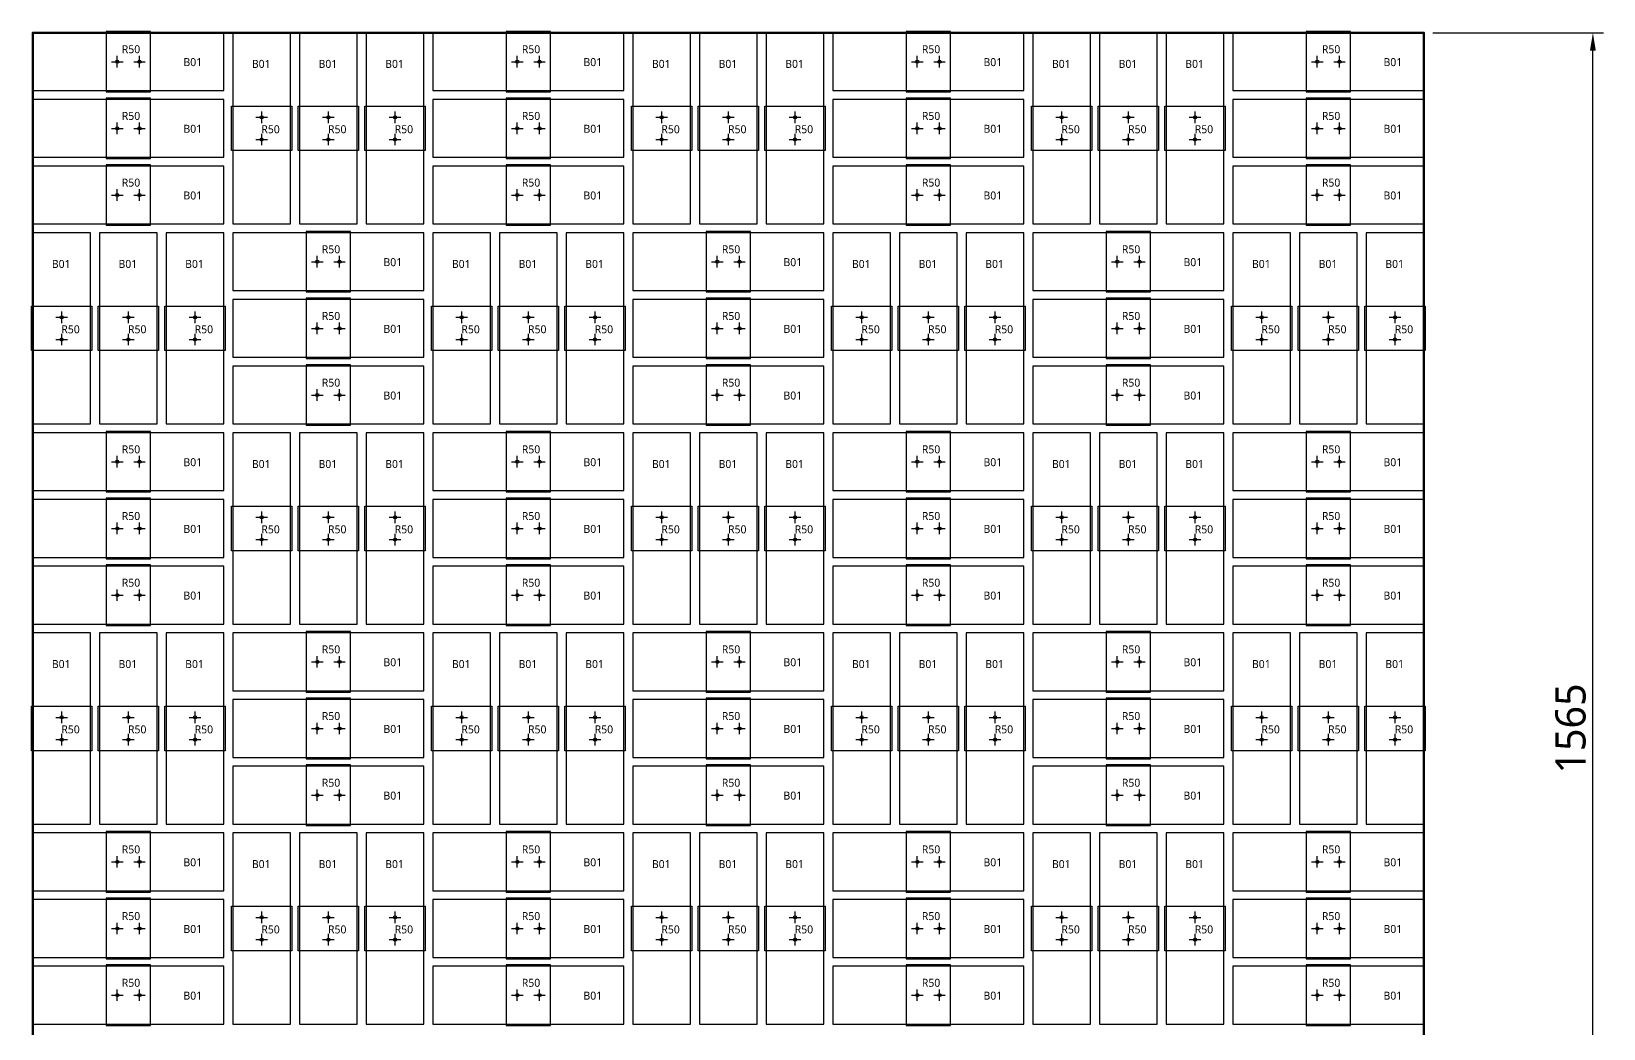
# Model space of a CAD drawing. Header units: millimetres. Extents: x -190 to 7814, y -8114 to 208.
# Drawn here: x 5144 to 6912, y -5006 to -3885 of the extents above; entities that cross this region are included whole.
import ezdxf
from ezdxf.enums import TextEntityAlignment as Align

# ---------------------------------------------------------------- set-up
doc = ezdxf.new("R2010")
doc.units = ezdxf.units.MM
for name, color, linetype in [('BOARD', 7, 'Continuous'), ('DIM', 8, 'Continuous'), ('P6_CLIP_R50', 3, 'Continuous'), ('P6_HOLE', 1, 'Continuous'), ('P6_SLIP', 7, 'Continuous'), ('P6_TXT_B', 7, 'Continuous')]:
    doc.layers.add(name, color=color, linetype=linetype)
doc.styles.add('CN', font='msyh.ttc')
doc.dimstyles.new('MM', dxfattribs={"dimtxt": 34, "dimasz": 20, "dimexe": 12, "dimexo": 10, "dimgap": 8, "dimtad": 1, "dimdec": 1, "dimdsep": 46, "dimtxsty": 'CN', "dimcen": 2.5, "dimazin": 3, "dimtfac": 1, "dimtmove": 0, "dimatfit": 3})

msp = doc.modelspace()

# ---------------------------------------------------------------- linework, layer by layer
at = {"layer": 'BOARD', "lineweight": 50}
msp.add_lwpolyline([(5145, -5451.5), (6710, -5451.5), (6710, -3886.5), (5145, -3886.5)], close=True, dxfattribs=at)
at = {"layer": 'P6_CLIP_R50'}
for points in [[(5227.5, -3953), (5277.5, -3953), (5277.5, -3885), (5227.5, -3885)], [(5677.5, -3953), (5727.5, -3953), (5727.5, -3885), (5677.5, -3885)], [(6127.5, -3953), (6177.5, -3953), (6177.5, -3885), (6127.5, -3885)], [(6577.5, -3953), (6627.5, -3953), (6627.5, -3885), (6577.5, -3885)], [(5227.5, -4028), (5277.5, -4028), (5277.5, -3960), (5227.5, -3960)], [(5677.5, -4028), (5727.5, -4028), (5727.5, -3960), (5677.5, -3960)], [(6127.5, -4028), (6177.5, -4028), (6177.5, -3960), (6127.5, -3960)], [(6577.5, -4028), (6627.5, -4028), (6627.5, -3960), (6577.5, -3960)], [(5368.5, -4019), (5368.5, -3969), (5436.5, -3969), (5436.5, -4019)], [(5443.5, -4019), (5443.5, -3969), (5511.5, -3969), (5511.5, -4019)], [(5518.5, -4019), (5518.5, -3969), (5586.5, -3969), (5586.5, -4019)], [(5818.5, -4019), (5818.5, -3969), (5886.5, -3969), (5886.5, -4019)], [(5893.5, -4019), (5893.5, -3969), (5961.5, -3969), (5961.5, -4019)], [(5968.5, -4019), (5968.5, -3969), (6036.5, -3969), (6036.5, -4019)], [(6268.5, -4019), (6268.5, -3969), (6336.5, -3969), (6336.5, -4019)], [(6343.5, -4019), (6343.5, -3969), (6411.5, -3969), (6411.5, -4019)], [(6418.5, -4019), (6418.5, -3969), (6486.5, -3969), (6486.5, -4019)], [(5227.5, -4103), (5277.5, -4103), (5277.5, -4035), (5227.5, -4035)], [(5677.5, -4103), (5727.5, -4103), (5727.5, -4035), (5677.5, -4035)], [(6127.5, -4103), (6177.5, -4103), (6177.5, -4035), (6127.5, -4035)], [(6577.5, -4103), (6627.5, -4103), (6627.5, -4035), (6577.5, -4035)], [(5452.5, -4178), (5502.5, -4178), (5502.5, -4110), (5452.5, -4110)], [(5902.5, -4178), (5952.5, -4178), (5952.5, -4110), (5902.5, -4110)], [(6352.5, -4178), (6402.5, -4178), (6402.5, -4110), (6352.5, -4110)], [(5452.5, -4253), (5502.5, -4253), (5502.5, -4185), (5452.5, -4185)], [(5902.5, -4253), (5952.5, -4253), (5952.5, -4185), (5902.5, -4185)], [(6352.5, -4253), (6402.5, -4253), (6402.5, -4185), (6352.5, -4185)], [(5143.5, -4244), (5143.5, -4194), (5211.5, -4194), (5211.5, -4244)], [(5218.5, -4244), (5218.5, -4194), (5286.5, -4194), (5286.5, -4244)], [(5293.5, -4244), (5293.5, -4194), (5361.5, -4194), (5361.5, -4244)], [(5593.5, -4244), (5593.5, -4194), (5661.5, -4194), (5661.5, -4244)], [(5668.5, -4244), (5668.5, -4194), (5736.5, -4194), (5736.5, -4244)], [(5743.5, -4244), (5743.5, -4194), (5811.5, -4194), (5811.5, -4244)], [(6043.5, -4244), (6043.5, -4194), (6111.5, -4194), (6111.5, -4244)], [(6118.5, -4244), (6118.5, -4194), (6186.5, -4194), (6186.5, -4244)], [(6193.5, -4244), (6193.5, -4194), (6261.5, -4194), (6261.5, -4244)], [(6493.5, -4244), (6493.5, -4194), (6561.5, -4194), (6561.5, -4244)], [(6568.5, -4244), (6568.5, -4194), (6636.5, -4194), (6636.5, -4244)], [(6643.5, -4244), (6643.5, -4194), (6711.5, -4194), (6711.5, -4244)], [(5452.5, -4328), (5502.5, -4328), (5502.5, -4260), (5452.5, -4260)], [(5902.5, -4328), (5952.5, -4328), (5952.5, -4260), (5902.5, -4260)], [(6352.5, -4328), (6402.5, -4328), (6402.5, -4260), (6352.5, -4260)], [(5227.5, -4403), (5277.5, -4403), (5277.5, -4335), (5227.5, -4335)], [(5677.5, -4403), (5727.5, -4403), (5727.5, -4335), (5677.5, -4335)], [(6127.5, -4403), (6177.5, -4403), (6177.5, -4335), (6127.5, -4335)], [(6577.5, -4403), (6627.5, -4403), (6627.5, -4335), (6577.5, -4335)], [(5227.5, -4478), (5277.5, -4478), (5277.5, -4410), (5227.5, -4410)], [(5368.5, -4469), (5368.5, -4419), (5436.5, -4419), (5436.5, -4469)], [(5443.5, -4469), (5443.5, -4419), (5511.5, -4419), (5511.5, -4469)], [(5518.5, -4469), (5518.5, -4419), (5586.5, -4419), (5586.5, -4469)], [(5677.5, -4478), (5727.5, -4478), (5727.5, -4410), (5677.5, -4410)], [(5818.5, -4469), (5818.5, -4419), (5886.5, -4419), (5886.5, -4469)], [(5893.5, -4469), (5893.5, -4419), (5961.5, -4419), (5961.5, -4469)], [(5968.5, -4469), (5968.5, -4419), (6036.5, -4419), (6036.5, -4469)], [(6127.5, -4478), (6177.5, -4478), (6177.5, -4410), (6127.5, -4410)], [(6268.5, -4469), (6268.5, -4419), (6336.5, -4419), (6336.5, -4469)], [(6343.5, -4469), (6343.5, -4419), (6411.5, -4419), (6411.5, -4469)], [(6418.5, -4469), (6418.5, -4419), (6486.5, -4419), (6486.5, -4469)], [(6577.5, -4478), (6627.5, -4478), (6627.5, -4410), (6577.5, -4410)], [(5227.5, -4553), (5277.5, -4553), (5277.5, -4485), (5227.5, -4485)], [(5677.5, -4553), (5727.5, -4553), (5727.5, -4485), (5677.5, -4485)], [(6127.5, -4553), (6177.5, -4553), (6177.5, -4485), (6127.5, -4485)], [(6577.5, -4553), (6627.5, -4553), (6627.5, -4485), (6577.5, -4485)], [(5452.5, -4628), (5502.5, -4628), (5502.5, -4560), (5452.5, -4560)], [(5902.5, -4628), (5952.5, -4628), (5952.5, -4560), (5902.5, -4560)], [(6352.5, -4628), (6402.5, -4628), (6402.5, -4560), (6352.5, -4560)], [(5143.5, -4694), (5143.5, -4644), (5211.5, -4644), (5211.5, -4694)], [(5218.5, -4694), (5218.5, -4644), (5286.5, -4644), (5286.5, -4694)], [(5293.5, -4694), (5293.5, -4644), (5361.5, -4644), (5361.5, -4694)], [(5452.5, -4703), (5502.5, -4703), (5502.5, -4635), (5452.5, -4635)], [(5593.5, -4694), (5593.5, -4644), (5661.5, -4644), (5661.5, -4694)], [(5668.5, -4694), (5668.5, -4644), (5736.5, -4644), (5736.5, -4694)], [(5743.5, -4694), (5743.5, -4644), (5811.5, -4644), (5811.5, -4694)], [(5902.5, -4703), (5952.5, -4703), (5952.5, -4635), (5902.5, -4635)], [(6043.5, -4694), (6043.5, -4644), (6111.5, -4644), (6111.5, -4694)], [(6118.5, -4694), (6118.5, -4644), (6186.5, -4644), (6186.5, -4694)], [(6193.5, -4694), (6193.5, -4644), (6261.5, -4644), (6261.5, -4694)], [(6352.5, -4703), (6402.5, -4703), (6402.5, -4635), (6352.5, -4635)], [(6493.5, -4694), (6493.5, -4644), (6561.5, -4644), (6561.5, -4694)], [(6568.5, -4694), (6568.5, -4644), (6636.5, -4644), (6636.5, -4694)], [(6643.5, -4694), (6643.5, -4644), (6711.5, -4644), (6711.5, -4694)], [(5452.5, -4778), (5502.5, -4778), (5502.5, -4710), (5452.5, -4710)], [(5902.5, -4778), (5952.5, -4778), (5952.5, -4710), (5902.5, -4710)], [(6352.5, -4778), (6402.5, -4778), (6402.5, -4710), (6352.5, -4710)], [(5227.5, -4853), (5277.5, -4853), (5277.5, -4785), (5227.5, -4785)], [(5677.5, -4853), (5727.5, -4853), (5727.5, -4785), (5677.5, -4785)], [(6127.5, -4853), (6177.5, -4853), (6177.5, -4785), (6127.5, -4785)], [(6577.5, -4853), (6627.5, -4853), (6627.5, -4785), (6577.5, -4785)], [(5227.5, -4928), (5277.5, -4928), (5277.5, -4860), (5227.5, -4860)], [(5677.5, -4928), (5727.5, -4928), (5727.5, -4860), (5677.5, -4860)], [(6127.5, -4928), (6177.5, -4928), (6177.5, -4860), (6127.5, -4860)], [(6577.5, -4928), (6627.5, -4928), (6627.5, -4860), (6577.5, -4860)], [(5368.5, -4919), (5368.5, -4869), (5436.5, -4869), (5436.5, -4919)], [(5443.5, -4919), (5443.5, -4869), (5511.5, -4869), (5511.5, -4919)], [(5518.5, -4919), (5518.5, -4869), (5586.5, -4869), (5586.5, -4919)], [(5818.5, -4919), (5818.5, -4869), (5886.5, -4869), (5886.5, -4919)], [(5893.5, -4919), (5893.5, -4869), (5961.5, -4869), (5961.5, -4919)], [(5968.5, -4919), (5968.5, -4869), (6036.5, -4869), (6036.5, -4919)], [(6268.5, -4919), (6268.5, -4869), (6336.5, -4869), (6336.5, -4919)], [(6343.5, -4919), (6343.5, -4869), (6411.5, -4869), (6411.5, -4919)], [(6418.5, -4919), (6418.5, -4869), (6486.5, -4869), (6486.5, -4919)], [(5227.5, -5003), (5277.5, -5003), (5277.5, -4935), (5227.5, -4935)], [(5677.5, -5003), (5727.5, -5003), (5727.5, -4935), (5677.5, -4935)], [(6127.5, -5003), (6177.5, -5003), (6177.5, -4935), (6127.5, -4935)], [(6577.5, -5003), (6627.5, -5003), (6627.5, -4935), (6577.5, -4935)]]:
    msp.add_lwpolyline(points, close=True, dxfattribs=at)
at = {"layer": 'P6_HOLE'}
for p, q in [((5233.5, -3919), (5246.5, -3919)), ((5240, -3925.5), (5240, -3912.5)), ((5258.5, -3919), (5271.5, -3919)), ((5265, -3925.5), (5265, -3912.5)), ((5683.5, -3919), (5696.5, -3919)), ((5690, -3925.5), (5690, -3912.5)), ((5708.5, -3919), (5721.5, -3919)), ((5715, -3925.5), (5715, -3912.5)), ((6133.5, -3919), (6146.5, -3919)), ((6140, -3925.5), (6140, -3912.5)), ((6158.5, -3919), (6171.5, -3919)), ((6165, -3925.5), (6165, -3912.5)), ((6583.5, -3919), (6596.5, -3919)), ((6590, -3925.5), (6590, -3912.5)), ((6608.5, -3919), (6621.5, -3919)), ((6615, -3925.5), (6615, -3912.5)), ((5402.5, -3988), (5402.5, -3975)), ((5477.5, -3988), (5477.5, -3975)), ((5552.5, -3988), (5552.5, -3975)), ((5852.5, -3988), (5852.5, -3975)), ((5927.5, -3988), (5927.5, -3975)), ((6002.5, -3988), (6002.5, -3975)), ((6302.5, -3988), (6302.5, -3975)), ((6377.5, -3988), (6377.5, -3975)), ((6452.5, -3988), (6452.5, -3975)), ((5233.5, -3994), (5246.5, -3994)), ((5240, -4000.5), (5240, -3987.5)), ((5258.5, -3994), (5271.5, -3994)), ((5265, -4000.5), (5265, -3987.5)), ((5396, -3981.5), (5409, -3981.5)), ((5471, -3981.5), (5484, -3981.5)), ((5546, -3981.5), (5559, -3981.5)), ((5683.5, -3994), (5696.5, -3994)), ((5690, -4000.5), (5690, -3987.5)), ((5708.5, -3994), (5721.5, -3994)), ((5715, -4000.5), (5715, -3987.5)), ((5846, -3981.5), (5859, -3981.5)), ((5921, -3981.5), (5934, -3981.5)), ((5996, -3981.5), (6009, -3981.5)), ((6133.5, -3994), (6146.5, -3994)), ((6140, -4000.5), (6140, -3987.5)), ((6158.5, -3994), (6171.5, -3994)), ((6165, -4000.5), (6165, -3987.5)), ((6296, -3981.5), (6309, -3981.5)), ((6371, -3981.5), (6384, -3981.5)), ((6446, -3981.5), (6459, -3981.5)), ((6583.5, -3994), (6596.5, -3994)), ((6590, -4000.5), (6590, -3987.5)), ((6608.5, -3994), (6621.5, -3994)), ((6615, -4000.5), (6615, -3987.5)), ((5396, -4006.5), (5409, -4006.5)), ((5402.5, -4013), (5402.5, -4000)), ((5471, -4006.5), (5484, -4006.5)), ((5477.5, -4013), (5477.5, -4000)), ((5546, -4006.5), (5559, -4006.5)), ((5552.5, -4013), (5552.5, -4000)), ((5846, -4006.5), (5859, -4006.5)), ((5852.5, -4013), (5852.5, -4000)), ((5921, -4006.5), (5934, -4006.5)), ((5927.5, -4013), (5927.5, -4000)), ((5996, -4006.5), (6009, -4006.5)), ((6002.5, -4013), (6002.5, -4000)), ((6296, -4006.5), (6309, -4006.5)), ((6302.5, -4013), (6302.5, -4000)), ((6371, -4006.5), (6384, -4006.5)), ((6377.5, -4013), (6377.5, -4000)), ((6446, -4006.5), (6459, -4006.5)), ((6452.5, -4013), (6452.5, -4000)), ((5240, -4075.5), (5240, -4062.5)), ((5265, -4075.5), (5265, -4062.5)), ((5690, -4075.5), (5690, -4062.5)), ((5715, -4075.5), (5715, -4062.5)), ((6140, -4075.5), (6140, -4062.5)), ((6165, -4075.5), (6165, -4062.5)), ((6590, -4075.5), (6590, -4062.5)), ((6615, -4075.5), (6615, -4062.5)), ((5233.5, -4069), (5246.5, -4069)), ((5258.5, -4069), (5271.5, -4069)), ((5683.5, -4069), (5696.5, -4069)), ((5708.5, -4069), (5721.5, -4069)), ((6133.5, -4069), (6146.5, -4069)), ((6158.5, -4069), (6171.5, -4069)), ((6583.5, -4069), (6596.5, -4069)), ((6608.5, -4069), (6621.5, -4069)), ((5465, -4150.5), (5465, -4137.5)), ((5490, -4150.5), (5490, -4137.5)), ((5915, -4150.5), (5915, -4137.5)), ((5940, -4150.5), (5940, -4137.5)), ((6365, -4150.5), (6365, -4137.5)), ((6390, -4150.5), (6390, -4137.5)), ((5458.5, -4144), (5471.5, -4144)), ((5483.5, -4144), (5496.5, -4144)), ((5908.5, -4144), (5921.5, -4144)), ((5933.5, -4144), (5946.5, -4144)), ((6358.5, -4144), (6371.5, -4144)), ((6383.5, -4144), (6396.5, -4144)), ((5171, -4206.5), (5184, -4206.5)), ((5177.5, -4213), (5177.5, -4200)), ((5246, -4206.5), (5259, -4206.5)), ((5252.5, -4213), (5252.5, -4200)), ((5321, -4206.5), (5334, -4206.5)), ((5327.5, -4213), (5327.5, -4200)), ((5621, -4206.5), (5634, -4206.5)), ((5627.5, -4213), (5627.5, -4200)), ((5696, -4206.5), (5709, -4206.5)), ((5702.5, -4213), (5702.5, -4200)), ((5771, -4206.5), (5784, -4206.5)), ((5777.5, -4213), (5777.5, -4200)), ((6071, -4206.5), (6084, -4206.5)), ((6077.5, -4213), (6077.5, -4200)), ((6146, -4206.5), (6159, -4206.5)), ((6152.5, -4213), (6152.5, -4200)), ((6221, -4206.5), (6234, -4206.5)), ((6227.5, -4213), (6227.5, -4200)), ((6521, -4206.5), (6534, -4206.5)), ((6527.5, -4213), (6527.5, -4200)), ((6596, -4206.5), (6609, -4206.5)), ((6602.5, -4213), (6602.5, -4200)), ((6671, -4206.5), (6684, -4206.5)), ((6677.5, -4213), (6677.5, -4200)), ((5177.5, -4238), (5177.5, -4225)), ((5252.5, -4238), (5252.5, -4225)), ((5327.5, -4238), (5327.5, -4225)), ((5458.5, -4219), (5471.5, -4219)), ((5465, -4225.5), (5465, -4212.5)), ((5483.5, -4219), (5496.5, -4219)), ((5490, -4225.5), (5490, -4212.5)), ((5627.5, -4238), (5627.5, -4225)), ((5702.5, -4238), (5702.5, -4225)), ((5777.5, -4238), (5777.5, -4225)), ((5908.5, -4219), (5921.5, -4219)), ((5915, -4225.5), (5915, -4212.5)), ((5933.5, -4219), (5946.5, -4219)), ((5940, -4225.5), (5940, -4212.5)), ((6077.5, -4238), (6077.5, -4225)), ((6152.5, -4238), (6152.5, -4225)), ((6227.5, -4238), (6227.5, -4225)), ((6358.5, -4219), (6371.5, -4219)), ((6365, -4225.5), (6365, -4212.5)), ((6383.5, -4219), (6396.5, -4219)), ((6390, -4225.5), (6390, -4212.5)), ((6527.5, -4238), (6527.5, -4225)), ((6602.5, -4238), (6602.5, -4225)), ((6677.5, -4238), (6677.5, -4225)), ((5171, -4231.5), (5184, -4231.5)), ((5246, -4231.5), (5259, -4231.5)), ((5321, -4231.5), (5334, -4231.5)), ((5621, -4231.5), (5634, -4231.5)), ((5696, -4231.5), (5709, -4231.5)), ((5771, -4231.5), (5784, -4231.5)), ((6071, -4231.5), (6084, -4231.5)), ((6146, -4231.5), (6159, -4231.5)), ((6221, -4231.5), (6234, -4231.5)), ((6521, -4231.5), (6534, -4231.5)), ((6596, -4231.5), (6609, -4231.5)), ((6671, -4231.5), (6684, -4231.5)), ((5458.5, -4294), (5471.5, -4294)), ((5465, -4300.5), (5465, -4287.5)), ((5483.5, -4294), (5496.5, -4294)), ((5490, -4300.5), (5490, -4287.5)), ((5908.5, -4294), (5921.5, -4294)), ((5915, -4300.5), (5915, -4287.5)), ((5933.5, -4294), (5946.5, -4294)), ((5940, -4300.5), (5940, -4287.5)), ((6358.5, -4294), (6371.5, -4294)), ((6365, -4300.5), (6365, -4287.5)), ((6383.5, -4294), (6396.5, -4294)), ((6390, -4300.5), (6390, -4287.5)), ((5240, -4375.5), (5240, -4362.5)), ((5265, -4375.5), (5265, -4362.5)), ((5690, -4375.5), (5690, -4362.5)), ((5715, -4375.5), (5715, -4362.5)), ((6140, -4375.5), (6140, -4362.5)), ((6165, -4375.5), (6165, -4362.5)), ((6590, -4375.5), (6590, -4362.5)), ((6615, -4375.5), (6615, -4362.5)), ((5233.5, -4369), (5246.5, -4369)), ((5258.5, -4369), (5271.5, -4369)), ((5683.5, -4369), (5696.5, -4369)), ((5708.5, -4369), (5721.5, -4369)), ((6133.5, -4369), (6146.5, -4369)), ((6158.5, -4369), (6171.5, -4369)), ((6583.5, -4369), (6596.5, -4369)), ((6608.5, -4369), (6621.5, -4369)), ((5240, -4450.5), (5240, -4437.5)), ((5265, -4450.5), (5265, -4437.5)), ((5396, -4431.5), (5409, -4431.5)), ((5402.5, -4438), (5402.5, -4425)), ((5471, -4431.5), (5484, -4431.5)), ((5477.5, -4438), (5477.5, -4425)), ((5546, -4431.5), (5559, -4431.5)), ((5552.5, -4438), (5552.5, -4425)), ((5690, -4450.5), (5690, -4437.5)), ((5715, -4450.5), (5715, -4437.5)), ((5846, -4431.5), (5859, -4431.5)), ((5852.5, -4438), (5852.5, -4425)), ((5921, -4431.5), (5934, -4431.5)), ((5927.5, -4438), (5927.5, -4425)), ((5996, -4431.5), (6009, -4431.5)), ((6002.5, -4438), (6002.5, -4425)), ((6140, -4450.5), (6140, -4437.5)), ((6165, -4450.5), (6165, -4437.5)), ((6296, -4431.5), (6309, -4431.5)), ((6302.5, -4438), (6302.5, -4425)), ((6371, -4431.5), (6384, -4431.5)), ((6377.5, -4438), (6377.5, -4425)), ((6446, -4431.5), (6459, -4431.5)), ((6452.5, -4438), (6452.5, -4425)), ((6590, -4450.5), (6590, -4437.5)), ((6615, -4450.5), (6615, -4437.5)), ((5233.5, -4444), (5246.5, -4444)), ((5258.5, -4444), (5271.5, -4444)), ((5396, -4456.5), (5409, -4456.5)), ((5402.5, -4463), (5402.5, -4450)), ((5471, -4456.5), (5484, -4456.5)), ((5477.5, -4463), (5477.5, -4450)), ((5546, -4456.5), (5559, -4456.5)), ((5552.5, -4463), (5552.5, -4450)), ((5683.5, -4444), (5696.5, -4444)), ((5708.5, -4444), (5721.5, -4444)), ((5846, -4456.5), (5859, -4456.5)), ((5852.5, -4463), (5852.5, -4450)), ((5921, -4456.5), (5934, -4456.5)), ((5927.5, -4463), (5927.5, -4450)), ((5996, -4456.5), (6009, -4456.5)), ((6002.5, -4463), (6002.5, -4450)), ((6133.5, -4444), (6146.5, -4444)), ((6158.5, -4444), (6171.5, -4444)), ((6296, -4456.5), (6309, -4456.5)), ((6302.5, -4463), (6302.5, -4450)), ((6371, -4456.5), (6384, -4456.5)), ((6377.5, -4463), (6377.5, -4450)), ((6446, -4456.5), (6459, -4456.5)), ((6452.5, -4463), (6452.5, -4450)), ((6583.5, -4444), (6596.5, -4444)), ((6608.5, -4444), (6621.5, -4444)), ((5233.5, -4519), (5246.5, -4519)), ((5240, -4525.5), (5240, -4512.5)), ((5258.5, -4519), (5271.5, -4519)), ((5265, -4525.5), (5265, -4512.5)), ((5683.5, -4519), (5696.5, -4519)), ((5690, -4525.5), (5690, -4512.5)), ((5708.5, -4519), (5721.5, -4519)), ((5715, -4525.5), (5715, -4512.5)), ((6133.5, -4519), (6146.5, -4519)), ((6140, -4525.5), (6140, -4512.5)), ((6158.5, -4519), (6171.5, -4519)), ((6165, -4525.5), (6165, -4512.5)), ((6583.5, -4519), (6596.5, -4519)), ((6590, -4525.5), (6590, -4512.5)), ((6608.5, -4519), (6621.5, -4519)), ((6615, -4525.5), (6615, -4512.5)), ((5458.5, -4594), (5471.5, -4594)), ((5465, -4600.5), (5465, -4587.5)), ((5483.5, -4594), (5496.5, -4594)), ((5490, -4600.5), (5490, -4587.5)), ((5908.5, -4594), (5921.5, -4594)), ((5915, -4600.5), (5915, -4587.5)), ((5933.5, -4594), (5946.5, -4594)), ((5940, -4600.5), (5940, -4587.5)), ((6358.5, -4594), (6371.5, -4594)), ((6365, -4600.5), (6365, -4587.5)), ((6383.5, -4594), (6396.5, -4594)), ((6390, -4600.5), (6390, -4587.5)), ((5177.5, -4663), (5177.5, -4650)), ((5252.5, -4663), (5252.5, -4650)), ((5327.5, -4663), (5327.5, -4650)), ((5627.5, -4663), (5627.5, -4650)), ((5702.5, -4663), (5702.5, -4650)), ((5777.5, -4663), (5777.5, -4650)), ((6077.5, -4663), (6077.5, -4650)), ((6152.5, -4663), (6152.5, -4650)), ((6227.5, -4663), (6227.5, -4650)), ((6527.5, -4663), (6527.5, -4650)), ((6602.5, -4663), (6602.5, -4650)), ((6677.5, -4663), (6677.5, -4650)), ((5171, -4656.5), (5184, -4656.5)), ((5246, -4656.5), (5259, -4656.5)), ((5321, -4656.5), (5334, -4656.5)), ((5465, -4675.5), (5465, -4662.5)), ((5490, -4675.5), (5490, -4662.5)), ((5621, -4656.5), (5634, -4656.5)), ((5696, -4656.5), (5709, -4656.5)), ((5771, -4656.5), (5784, -4656.5)), ((5915, -4675.5), (5915, -4662.5)), ((5940, -4675.5), (5940, -4662.5)), ((6071, -4656.5), (6084, -4656.5)), ((6146, -4656.5), (6159, -4656.5)), ((6221, -4656.5), (6234, -4656.5)), ((6365, -4675.5), (6365, -4662.5)), ((6390, -4675.5), (6390, -4662.5)), ((6521, -4656.5), (6534, -4656.5)), ((6596, -4656.5), (6609, -4656.5)), ((6671, -4656.5), (6684, -4656.5)), ((5171, -4681.5), (5184, -4681.5)), ((5177.5, -4688), (5177.5, -4675)), ((5246, -4681.5), (5259, -4681.5)), ((5252.5, -4688), (5252.5, -4675)), ((5321, -4681.5), (5334, -4681.5)), ((5327.5, -4688), (5327.5, -4675)), ((5458.5, -4669), (5471.5, -4669)), ((5483.5, -4669), (5496.5, -4669)), ((5621, -4681.5), (5634, -4681.5)), ((5627.5, -4688), (5627.5, -4675)), ((5696, -4681.5), (5709, -4681.5)), ((5702.5, -4688), (5702.5, -4675)), ((5771, -4681.5), (5784, -4681.5)), ((5777.5, -4688), (5777.5, -4675)), ((5908.5, -4669), (5921.5, -4669)), ((5933.5, -4669), (5946.5, -4669)), ((6071, -4681.5), (6084, -4681.5)), ((6077.5, -4688), (6077.5, -4675)), ((6146, -4681.5), (6159, -4681.5)), ((6152.5, -4688), (6152.5, -4675)), ((6221, -4681.5), (6234, -4681.5)), ((6227.5, -4688), (6227.5, -4675)), ((6358.5, -4669), (6371.5, -4669)), ((6383.5, -4669), (6396.5, -4669)), ((6521, -4681.5), (6534, -4681.5)), ((6527.5, -4688), (6527.5, -4675)), ((6596, -4681.5), (6609, -4681.5)), ((6602.5, -4688), (6602.5, -4675)), ((6671, -4681.5), (6684, -4681.5)), ((6677.5, -4688), (6677.5, -4675)), ((5465, -4750.5), (5465, -4737.5)), ((5490, -4750.5), (5490, -4737.5)), ((5915, -4750.5), (5915, -4737.5)), ((5940, -4750.5), (5940, -4737.5)), ((6365, -4750.5), (6365, -4737.5)), ((6390, -4750.5), (6390, -4737.5)), ((5458.5, -4744), (5471.5, -4744)), ((5483.5, -4744), (5496.5, -4744)), ((5908.5, -4744), (5921.5, -4744)), ((5933.5, -4744), (5946.5, -4744)), ((6358.5, -4744), (6371.5, -4744)), ((6383.5, -4744), (6396.5, -4744)), ((5233.5, -4819), (5246.5, -4819)), ((5240, -4825.5), (5240, -4812.5)), ((5258.5, -4819), (5271.5, -4819)), ((5265, -4825.5), (5265, -4812.5)), ((5683.5, -4819), (5696.5, -4819)), ((5690, -4825.5), (5690, -4812.5)), ((5708.5, -4819), (5721.5, -4819)), ((5715, -4825.5), (5715, -4812.5)), ((6133.5, -4819), (6146.5, -4819)), ((6140, -4825.5), (6140, -4812.5)), ((6158.5, -4819), (6171.5, -4819)), ((6165, -4825.5), (6165, -4812.5)), ((6583.5, -4819), (6596.5, -4819)), ((6590, -4825.5), (6590, -4812.5)), ((6608.5, -4819), (6621.5, -4819)), ((6615, -4825.5), (6615, -4812.5)), ((5402.5, -4888), (5402.5, -4875)), ((5477.5, -4888), (5477.5, -4875)), ((5552.5, -4888), (5552.5, -4875)), ((5852.5, -4888), (5852.5, -4875)), ((5927.5, -4888), (5927.5, -4875)), ((6002.5, -4888), (6002.5, -4875)), ((6302.5, -4888), (6302.5, -4875)), ((6377.5, -4888), (6377.5, -4875)), ((6452.5, -4888), (6452.5, -4875)), ((5233.5, -4894), (5246.5, -4894)), ((5240, -4900.5), (5240, -4887.5)), ((5258.5, -4894), (5271.5, -4894)), ((5265, -4900.5), (5265, -4887.5)), ((5396, -4881.5), (5409, -4881.5)), ((5471, -4881.5), (5484, -4881.5)), ((5546, -4881.5), (5559, -4881.5)), ((5683.5, -4894), (5696.5, -4894)), ((5690, -4900.5), (5690, -4887.5)), ((5708.5, -4894), (5721.5, -4894)), ((5715, -4900.5), (5715, -4887.5)), ((5846, -4881.5), (5859, -4881.5)), ((5921, -4881.5), (5934, -4881.5)), ((5996, -4881.5), (6009, -4881.5)), ((6133.5, -4894), (6146.5, -4894)), ((6140, -4900.5), (6140, -4887.5)), ((6158.5, -4894), (6171.5, -4894)), ((6165, -4900.5), (6165, -4887.5)), ((6296, -4881.5), (6309, -4881.5)), ((6371, -4881.5), (6384, -4881.5)), ((6446, -4881.5), (6459, -4881.5)), ((6583.5, -4894), (6596.5, -4894)), ((6590, -4900.5), (6590, -4887.5)), ((6608.5, -4894), (6621.5, -4894)), ((6615, -4900.5), (6615, -4887.5)), ((5396, -4906.5), (5409, -4906.5)), ((5402.5, -4913), (5402.5, -4900)), ((5471, -4906.5), (5484, -4906.5)), ((5477.5, -4913), (5477.5, -4900)), ((5546, -4906.5), (5559, -4906.5)), ((5552.5, -4913), (5552.5, -4900)), ((5846, -4906.5), (5859, -4906.5)), ((5852.5, -4913), (5852.5, -4900)), ((5921, -4906.5), (5934, -4906.5)), ((5927.5, -4913), (5927.5, -4900)), ((5996, -4906.5), (6009, -4906.5)), ((6002.5, -4913), (6002.5, -4900)), ((6296, -4906.5), (6309, -4906.5)), ((6302.5, -4913), (6302.5, -4900)), ((6371, -4906.5), (6384, -4906.5)), ((6377.5, -4913), (6377.5, -4900)), ((6446, -4906.5), (6459, -4906.5)), ((6452.5, -4913), (6452.5, -4900)), ((5233.5, -4969), (5246.5, -4969)), ((5240, -4975.5), (5240, -4962.5)), ((5258.5, -4969), (5271.5, -4969)), ((5265, -4975.5), (5265, -4962.5)), ((5683.5, -4969), (5696.5, -4969)), ((5690, -4975.5), (5690, -4962.5)), ((5708.5, -4969), (5721.5, -4969)), ((5715, -4975.5), (5715, -4962.5)), ((6133.5, -4969), (6146.5, -4969)), ((6140, -4975.5), (6140, -4962.5)), ((6158.5, -4969), (6171.5, -4969)), ((6165, -4975.5), (6165, -4962.5)), ((6583.5, -4969), (6596.5, -4969)), ((6590, -4975.5), (6590, -4962.5)), ((6608.5, -4969), (6621.5, -4969)), ((6615, -4975.5), (6615, -4962.5))]:
    msp.add_line(p, q, dxfattribs=at)
for centre in [(5240, -3919), (5265, -3919), (5690, -3919), (5715, -3919), (6140, -3919), (6165, -3919), (6590, -3919), (6615, -3919), (5240, -3994), (5265, -3994), (5402.5, -3981.5), (5477.5, -3981.5), (5552.5, -3981.5), (5690, -3994), (5715, -3994), (5852.5, -3981.5), (5927.5, -3981.5), (6002.5, -3981.5), (6140, -3994), (6165, -3994), (6302.5, -3981.5), (6377.5, -3981.5), (6452.5, -3981.5), (6590, -3994), (6615, -3994), (5402.5, -4006.5), (5477.5, -4006.5), (5552.5, -4006.5), (5852.5, -4006.5), (5927.5, -4006.5), (6002.5, -4006.5), (6302.5, -4006.5), (6377.5, -4006.5), (6452.5, -4006.5), (5240, -4069), (5265, -4069), (5690, -4069), (5715, -4069), (6140, -4069), (6165, -4069), (6590, -4069), (6615, -4069), (5465, -4144), (5490, -4144), (5915, -4144), (5940, -4144), (6365, -4144), (6390, -4144), (5177.5, -4206.5), (5252.5, -4206.5), (5327.5, -4206.5), (5627.5, -4206.5), (5702.5, -4206.5), (5777.5, -4206.5), (6077.5, -4206.5), (6152.5, -4206.5), (6227.5, -4206.5), (6527.5, -4206.5), (6602.5, -4206.5), (6677.5, -4206.5), (5465, -4219), (5490, -4219), (5915, -4219), (5940, -4219), (6365, -4219), (6390, -4219), (5177.5, -4231.5), (5252.5, -4231.5), (5327.5, -4231.5), (5627.5, -4231.5), (5702.5, -4231.5), (5777.5, -4231.5), (6077.5, -4231.5), (6152.5, -4231.5), (6227.5, -4231.5), (6527.5, -4231.5), (6602.5, -4231.5), (6677.5, -4231.5), (5465, -4294), (5490, -4294), (5915, -4294), (5940, -4294), (6365, -4294), (6390, -4294), (5240, -4369), (5265, -4369), (5690, -4369), (5715, -4369), (6140, -4369), (6165, -4369), (6590, -4369), (6615, -4369), (5402.5, -4431.5), (5477.5, -4431.5), (5552.5, -4431.5), (5852.5, -4431.5), (5927.5, -4431.5), (6002.5, -4431.5), (6302.5, -4431.5), (6377.5, -4431.5), (6452.5, -4431.5), (5240, -4444), (5265, -4444), (5402.5, -4456.5), (5477.5, -4456.5), (5552.5, -4456.5), (5690, -4444), (5715, -4444), (5852.5, -4456.5), (5927.5, -4456.5), (6002.5, -4456.5), (6140, -4444), (6165, -4444), (6302.5, -4456.5), (6377.5, -4456.5), (6452.5, -4456.5), (6590, -4444), (6615, -4444), (5240, -4519), (5265, -4519), (5690, -4519), (5715, -4519), (6140, -4519), (6165, -4519), (6590, -4519), (6615, -4519), (5465, -4594), (5490, -4594), (5915, -4594), (5940, -4594), (6365, -4594), (6390, -4594), (5177.5, -4656.5), (5252.5, -4656.5), (5327.5, -4656.5), (5465, -4669), (5490, -4669), (5627.5, -4656.5), (5702.5, -4656.5), (5777.5, -4656.5), (5915, -4669), (5940, -4669), (6077.5, -4656.5), (6152.5, -4656.5), (6227.5, -4656.5), (6365, -4669), (6390, -4669), (6527.5, -4656.5), (6602.5, -4656.5), (6677.5, -4656.5), (5177.5, -4681.5), (5252.5, -4681.5), (5327.5, -4681.5), (5627.5, -4681.5), (5702.5, -4681.5), (5777.5, -4681.5), (6077.5, -4681.5), (6152.5, -4681.5), (6227.5, -4681.5), (6527.5, -4681.5), (6602.5, -4681.5), (6677.5, -4681.5), (5465, -4744), (5490, -4744), (5915, -4744), (5940, -4744), (6365, -4744), (6390, -4744), (5240, -4819), (5265, -4819), (5690, -4819), (5715, -4819), (6140, -4819), (6165, -4819), (6590, -4819), (6615, -4819), (5402.5, -4881.5), (5477.5, -4881.5), (5552.5, -4881.5), (5852.5, -4881.5), (5927.5, -4881.5), (6002.5, -4881.5), (6302.5, -4881.5), (6377.5, -4881.5), (6452.5, -4881.5), (5240, -4894), (5265, -4894), (5690, -4894), (5715, -4894), (6140, -4894), (6165, -4894), (6590, -4894), (6615, -4894), (5402.5, -4906.5), (5477.5, -4906.5), (5552.5, -4906.5), (5852.5, -4906.5), (5927.5, -4906.5), (6002.5, -4906.5), (6302.5, -4906.5), (6377.5, -4906.5), (6452.5, -4906.5), (5240, -4969), (5265, -4969), (5690, -4969), (5715, -4969), (6140, -4969), (6165, -4969), (6590, -4969), (6615, -4969)]:
    msp.add_circle(centre, 1.75, dxfattribs=at)
at = {"layer": 'P6_SLIP'}
for points in [[(5145, -3951.5), (5360, -3951.5), (5360, -3886.5), (5145, -3886.5)], [(5370, -4101.5), (5435, -4101.5), (5435, -3886.5), (5370, -3886.5)], [(5445, -4101.5), (5510, -4101.5), (5510, -3886.5), (5445, -3886.5)], [(5520, -4101.5), (5585, -4101.5), (5585, -3886.5), (5520, -3886.5)], [(5595, -3951.5), (5810, -3951.5), (5810, -3886.5), (5595, -3886.5)], [(5820, -4101.5), (5885, -4101.5), (5885, -3886.5), (5820, -3886.5)], [(5895, -4101.5), (5960, -4101.5), (5960, -3886.5), (5895, -3886.5)], [(5970, -4101.5), (6035, -4101.5), (6035, -3886.5), (5970, -3886.5)], [(6045, -3951.5), (6260, -3951.5), (6260, -3886.5), (6045, -3886.5)], [(6270, -4101.5), (6335, -4101.5), (6335, -3886.5), (6270, -3886.5)], [(6345, -4101.5), (6410, -4101.5), (6410, -3886.5), (6345, -3886.5)], [(6420, -4101.5), (6485, -4101.5), (6485, -3886.5), (6420, -3886.5)], [(6495, -3951.5), (6710, -3951.5), (6710, -3886.5), (6495, -3886.5)], [(5145, -4026.5), (5360, -4026.5), (5360, -3961.5), (5145, -3961.5)], [(5595, -4026.5), (5810, -4026.5), (5810, -3961.5), (5595, -3961.5)], [(6045, -4026.5), (6260, -4026.5), (6260, -3961.5), (6045, -3961.5)], [(6495, -4026.5), (6710, -4026.5), (6710, -3961.5), (6495, -3961.5)], [(5145, -4101.5), (5360, -4101.5), (5360, -4036.5), (5145, -4036.5)], [(5595, -4101.5), (5810, -4101.5), (5810, -4036.5), (5595, -4036.5)], [(6045, -4101.5), (6260, -4101.5), (6260, -4036.5), (6045, -4036.5)], [(6495, -4101.5), (6710, -4101.5), (6710, -4036.5), (6495, -4036.5)], [(5145, -4326.5), (5210, -4326.5), (5210, -4111.5), (5145, -4111.5)], [(5220, -4326.5), (5285, -4326.5), (5285, -4111.5), (5220, -4111.5)], [(5295, -4326.5), (5360, -4326.5), (5360, -4111.5), (5295, -4111.5)], [(5370, -4176.5), (5585, -4176.5), (5585, -4111.5), (5370, -4111.5)], [(5595, -4326.5), (5660, -4326.5), (5660, -4111.5), (5595, -4111.5)], [(5670, -4326.5), (5735, -4326.5), (5735, -4111.5), (5670, -4111.5)], [(5745, -4326.5), (5810, -4326.5), (5810, -4111.5), (5745, -4111.5)], [(5820, -4176.5), (6035, -4176.5), (6035, -4111.5), (5820, -4111.5)], [(6045, -4326.5), (6110, -4326.5), (6110, -4111.5), (6045, -4111.5)], [(6120, -4326.5), (6185, -4326.5), (6185, -4111.5), (6120, -4111.5)], [(6195, -4326.5), (6260, -4326.5), (6260, -4111.5), (6195, -4111.5)], [(6270, -4176.5), (6485, -4176.5), (6485, -4111.5), (6270, -4111.5)], [(6495, -4326.5), (6560, -4326.5), (6560, -4111.5), (6495, -4111.5)], [(6570, -4326.5), (6635, -4326.5), (6635, -4111.5), (6570, -4111.5)], [(6645, -4326.5), (6710, -4326.5), (6710, -4111.5), (6645, -4111.5)], [(5370, -4251.5), (5585, -4251.5), (5585, -4186.5), (5370, -4186.5)], [(5820, -4251.5), (6035, -4251.5), (6035, -4186.5), (5820, -4186.5)], [(6270, -4251.5), (6485, -4251.5), (6485, -4186.5), (6270, -4186.5)], [(5370, -4326.5), (5585, -4326.5), (5585, -4261.5), (5370, -4261.5)], [(5820, -4326.5), (6035, -4326.5), (6035, -4261.5), (5820, -4261.5)], [(6270, -4326.5), (6485, -4326.5), (6485, -4261.5), (6270, -4261.5)], [(5145, -4401.5), (5360, -4401.5), (5360, -4336.5), (5145, -4336.5)], [(5370, -4551.5), (5435, -4551.5), (5435, -4336.5), (5370, -4336.5)], [(5445, -4551.5), (5510, -4551.5), (5510, -4336.5), (5445, -4336.5)], [(5520, -4551.5), (5585, -4551.5), (5585, -4336.5), (5520, -4336.5)], [(5595, -4401.5), (5810, -4401.5), (5810, -4336.5), (5595, -4336.5)], [(5820, -4551.5), (5885, -4551.5), (5885, -4336.5), (5820, -4336.5)], [(5895, -4551.5), (5960, -4551.5), (5960, -4336.5), (5895, -4336.5)], [(5970, -4551.5), (6035, -4551.5), (6035, -4336.5), (5970, -4336.5)], [(6045, -4401.5), (6260, -4401.5), (6260, -4336.5), (6045, -4336.5)], [(6270, -4551.5), (6335, -4551.5), (6335, -4336.5), (6270, -4336.5)], [(6345, -4551.5), (6410, -4551.5), (6410, -4336.5), (6345, -4336.5)], [(6420, -4551.5), (6485, -4551.5), (6485, -4336.5), (6420, -4336.5)], [(6495, -4401.5), (6710, -4401.5), (6710, -4336.5), (6495, -4336.5)], [(5145, -4476.5), (5360, -4476.5), (5360, -4411.5), (5145, -4411.5)], [(5595, -4476.5), (5810, -4476.5), (5810, -4411.5), (5595, -4411.5)], [(6045, -4476.5), (6260, -4476.5), (6260, -4411.5), (6045, -4411.5)], [(6495, -4476.5), (6710, -4476.5), (6710, -4411.5), (6495, -4411.5)], [(5145, -4551.5), (5360, -4551.5), (5360, -4486.5), (5145, -4486.5)], [(5595, -4551.5), (5810, -4551.5), (5810, -4486.5), (5595, -4486.5)], [(6045, -4551.5), (6260, -4551.5), (6260, -4486.5), (6045, -4486.5)], [(6495, -4551.5), (6710, -4551.5), (6710, -4486.5), (6495, -4486.5)], [(5145, -4776.5), (5210, -4776.5), (5210, -4561.5), (5145, -4561.5)], [(5220, -4776.5), (5285, -4776.5), (5285, -4561.5), (5220, -4561.5)], [(5295, -4776.5), (5360, -4776.5), (5360, -4561.5), (5295, -4561.5)], [(5370, -4626.5), (5585, -4626.5), (5585, -4561.5), (5370, -4561.5)], [(5595, -4776.5), (5660, -4776.5), (5660, -4561.5), (5595, -4561.5)], [(5670, -4776.5), (5735, -4776.5), (5735, -4561.5), (5670, -4561.5)], [(5745, -4776.5), (5810, -4776.5), (5810, -4561.5), (5745, -4561.5)], [(5820, -4626.5), (6035, -4626.5), (6035, -4561.5), (5820, -4561.5)], [(6045, -4776.5), (6110, -4776.5), (6110, -4561.5), (6045, -4561.5)], [(6120, -4776.5), (6185, -4776.5), (6185, -4561.5), (6120, -4561.5)], [(6195, -4776.5), (6260, -4776.5), (6260, -4561.5), (6195, -4561.5)], [(6270, -4626.5), (6485, -4626.5), (6485, -4561.5), (6270, -4561.5)], [(6495, -4776.5), (6560, -4776.5), (6560, -4561.5), (6495, -4561.5)], [(6570, -4776.5), (6635, -4776.5), (6635, -4561.5), (6570, -4561.5)], [(6645, -4776.5), (6710, -4776.5), (6710, -4561.5), (6645, -4561.5)], [(5370, -4701.5), (5585, -4701.5), (5585, -4636.5), (5370, -4636.5)], [(5820, -4701.5), (6035, -4701.5), (6035, -4636.5), (5820, -4636.5)], [(6270, -4701.5), (6485, -4701.5), (6485, -4636.5), (6270, -4636.5)], [(5370, -4776.5), (5585, -4776.5), (5585, -4711.5), (5370, -4711.5)], [(5820, -4776.5), (6035, -4776.5), (6035, -4711.5), (5820, -4711.5)], [(6270, -4776.5), (6485, -4776.5), (6485, -4711.5), (6270, -4711.5)], [(5145, -4851.5), (5360, -4851.5), (5360, -4786.5), (5145, -4786.5)], [(5370, -5001.5), (5435, -5001.5), (5435, -4786.5), (5370, -4786.5)], [(5445, -5001.5), (5510, -5001.5), (5510, -4786.5), (5445, -4786.5)], [(5520, -5001.5), (5585, -5001.5), (5585, -4786.5), (5520, -4786.5)], [(5595, -4851.5), (5810, -4851.5), (5810, -4786.5), (5595, -4786.5)], [(5820, -5001.5), (5885, -5001.5), (5885, -4786.5), (5820, -4786.5)], [(5895, -5001.5), (5960, -5001.5), (5960, -4786.5), (5895, -4786.5)], [(5970, -5001.5), (6035, -5001.5), (6035, -4786.5), (5970, -4786.5)], [(6045, -4851.5), (6260, -4851.5), (6260, -4786.5), (6045, -4786.5)], [(6270, -5001.5), (6335, -5001.5), (6335, -4786.5), (6270, -4786.5)], [(6345, -5001.5), (6410, -5001.5), (6410, -4786.5), (6345, -4786.5)], [(6420, -5001.5), (6485, -5001.5), (6485, -4786.5), (6420, -4786.5)], [(6495, -4851.5), (6710, -4851.5), (6710, -4786.5), (6495, -4786.5)], [(5145, -4926.5), (5360, -4926.5), (5360, -4861.5), (5145, -4861.5)], [(5595, -4926.5), (5810, -4926.5), (5810, -4861.5), (5595, -4861.5)], [(6045, -4926.5), (6260, -4926.5), (6260, -4861.5), (6045, -4861.5)], [(6495, -4926.5), (6710, -4926.5), (6710, -4861.5), (6495, -4861.5)], [(5145, -5001.5), (5360, -5001.5), (5360, -4936.5), (5145, -4936.5)], [(5595, -5001.5), (5810, -5001.5), (5810, -4936.5), (5595, -4936.5)], [(6045, -5001.5), (6260, -5001.5), (6260, -4936.5), (6045, -4936.5)], [(6495, -5001.5), (6710, -5001.5), (6710, -4936.5), (6495, -4936.5)]]:
    msp.add_lwpolyline(points, close=True, dxfattribs=at)

# ---------------------------------------------------------------- texts
at = {"layer": 'P6_CLIP_R50', "style": 'CN'}
for p in [(5255.5, -3905), (5705.5, -3905), (6155.5, -3905), (6605.5, -3905), (5255.5, -3980), (5705.5, -3980), (6155.5, -3980), (6605.5, -3980), (5412.5, -3995), (5487.5, -3995), (5562.5, -3995), (5862.5, -3995), (5937.5, -3995), (6012.5, -3995), (6312.5, -3995), (6387.5, -3995), (6462.5, -3995), (5255.5, -4055), (5705.5, -4055), (6155.5, -4055), (6605.5, -4055), (5480.5, -4130), (5930.5, -4130), (6380.5, -4130), (5480.5, -4205), (5930.5, -4205), (6380.5, -4205), (5187.5, -4220), (5262.5, -4220), (5337.5, -4220), (5637.5, -4220), (5712.5, -4220), (5787.5, -4220), (6087.5, -4220), (6162.5, -4220), (6237.5, -4220), (6537.5, -4220), (6612.5, -4220), (6687.5, -4220), (5480.5, -4280), (5930.5, -4280), (6380.5, -4280), (5255.5, -4355), (5705.5, -4355), (6155.5, -4355), (6605.5, -4355), (5255.5, -4430), (5705.5, -4430), (6155.5, -4430), (6605.5, -4430), (5412.5, -4445), (5487.5, -4445), (5562.5, -4445), (5862.5, -4445), (5937.5, -4445), (6012.5, -4445), (6312.5, -4445), (6387.5, -4445), (6462.5, -4445), (5255.5, -4505), (5705.5, -4505), (6155.5, -4505), (6605.5, -4505), (5480.5, -4580), (5930.5, -4580), (6380.5, -4580), (5480.5, -4655), (5930.5, -4655), (6380.5, -4655), (5187.5, -4670), (5262.5, -4670), (5337.5, -4670), (5637.5, -4670), (5712.5, -4670), (5787.5, -4670), (6087.5, -4670), (6162.5, -4670), (6237.5, -4670), (6537.5, -4670), (6612.5, -4670), (6687.5, -4670), (5480.5, -4730), (5930.5, -4730), (6380.5, -4730), (5255.5, -4805), (5705.5, -4805), (6155.5, -4805), (6605.5, -4805), (5255.5, -4880), (5705.5, -4880), (6155.5, -4880), (6605.5, -4880), (5412.5, -4895), (5487.5, -4895), (5562.5, -4895), (5862.5, -4895), (5937.5, -4895), (6012.5, -4895), (6312.5, -4895), (6387.5, -4895), (6462.5, -4895), (5255.5, -4955), (5705.5, -4955), (6155.5, -4955), (6605.5, -4955)]:
    msp.add_text('R50', height=9, dxfattribs=at).set_placement(p, align=Align.MIDDLE_CENTER)
at = {"layer": 'P6_TXT_B', "style": 'CN'}
for p in [(5325, -3919.5), (5402, -3921.5), (5477, -3921.5), (5552, -3921.5), (5775, -3919.5), (5852, -3921.5), (5927, -3921.5), (6002, -3921.5), (6225, -3919.5), (6302, -3921.5), (6377, -3921.5), (6452, -3921.5), (6675, -3919.5), (5325, -3994.5), (5775, -3994.5), (6225, -3994.5), (6675, -3994.5), (5325, -4069.5), (5775, -4069.5), (6225, -4069.5), (6675, -4069.5), (5177, -4146.5), (5252, -4146.5), (5327, -4146.5), (5550, -4144.5), (5627, -4146.5), (5702, -4146.5), (5777, -4146.5), (6000, -4144.5), (6077, -4146.5), (6152, -4146.5), (6227, -4146.5), (6450, -4144.5), (6527, -4146.5), (6602, -4146.5), (6677, -4146.5), (5550, -4219.5), (6000, -4219.5), (6450, -4219.5), (5550, -4294.5), (6000, -4294.5), (6450, -4294.5), (5325, -4369.5), (5402, -4371.5), (5477, -4371.5), (5552, -4371.5), (5775, -4369.5), (5852, -4371.5), (5927, -4371.5), (6002, -4371.5), (6225, -4369.5), (6302, -4371.5), (6377, -4371.5), (6452, -4371.5), (6675, -4369.5), (5325, -4444.5), (5775, -4444.5), (6225, -4444.5), (6675, -4444.5), (5325, -4519.5), (5775, -4519.5), (6225, -4519.5), (6675, -4519.5), (5177, -4596.5), (5252, -4596.5), (5327, -4596.5), (5550, -4594.5), (5627, -4596.5), (5702, -4596.5), (5777, -4596.5), (6000, -4594.5), (6077, -4596.5), (6152, -4596.5), (6227, -4596.5), (6450, -4594.5), (6527, -4596.5), (6602, -4596.5), (6677, -4596.5), (5550, -4669.5), (6000, -4669.5), (6450, -4669.5), (5550, -4744.5), (6000, -4744.5), (6450, -4744.5), (5325, -4819.5), (5402, -4821.5), (5477, -4821.5), (5552, -4821.5), (5775, -4819.5), (5852, -4821.5), (5927, -4821.5), (6002, -4821.5), (6225, -4819.5), (6302, -4821.5), (6377, -4821.5), (6452, -4821.5), (6675, -4819.5), (5325, -4894.5), (5775, -4894.5), (6225, -4894.5), (6675, -4894.5), (5325, -4969.5), (5775, -4969.5), (6225, -4969.5), (6675, -4969.5)]:
    msp.add_text('B01', height=9, dxfattribs=at).set_placement(p, align=Align.MIDDLE_CENTER)

# ---------------------------------------------------------------- dimensions: what is measured, and where the dimension line sits
at = {"layer": 'DIM'}
msp.add_linear_dim(base=(6900, -5451.5), p1=(6710, -5451.5), p2=(6710, -3886.5), angle=90, dimstyle='MM', dxfattribs=at).render()

doc.saveas('drawing.dxf')
